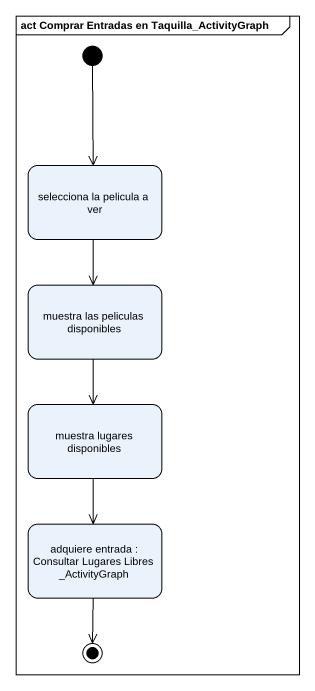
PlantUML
@startuml
mainframe act Comprar Entradas en Taquilla_ActivityGraph
hide empty description
state "selecciona la pelicula a ver" as selecciona_la_pelicula_a_ver
state "muestra las peliculas disponibles" as muestra_las_peliculas
state "muestra lugares disponibles" as muestra_lugares_disponibles
state "adquiere entrada : Consultar Lugares Libres _ActivityGraph" as adquiere_entrada
[*] --> selecciona_la_pelicula_a_ver
selecciona_la_pelicula_a_ver --> muestra_las_peliculas
muestra_las_peliculas --> muestra_lugares_disponibles
muestra_lugares_disponibles --> adquiere_entrada
adquiere_entrada --> [*]
@enduml
